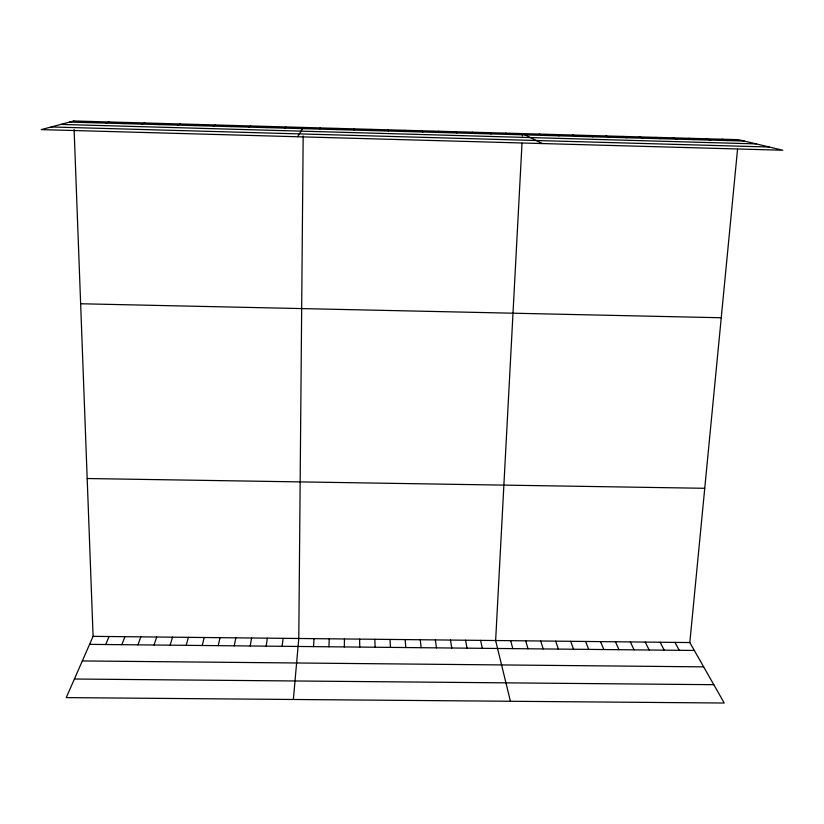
<?xml version="1.0" encoding="UTF-8"?>
<svg xmlns="http://www.w3.org/2000/svg" width="824" height="824" viewBox="0 0 824 824"><rect width="100%" height="100%" fill="white"/><g stroke="black" fill="none" stroke-linecap="round" stroke-linejoin="round"><path stroke-width="1.24" d="M303.181 135.95L298.782 638.487L293.365 699.483M344.36 646.933L344.453 638.961M328.941 646.778L329.239 638.806M522.014 143.242L495.636 640.536L510.427 701.265M522.395 136.012L522.529 133.601L542.295 143.551M313.522 646.613L314.016 638.651M74.109 129.564L93.102 636.355L66.25 697.609L724.234 703.026L689.822 642.545L737.552 149.237M282.138 646.304L283.065 638.332M266.193 646.14L267.326 638.167M250.228 645.975L251.578 638.003M336.995 129.605L337.212 128.379M234.243 645.82L235.808 637.838M218.247 645.656L220.018 637.673M202.22 645.491L204.218 637.508M186.183 645.336L188.387 637.343M170.135 645.171L172.556 637.179M154.057 645.007L156.694 637.014M137.969 644.852L140.822 636.849M319.774 129.121L320.237 127.905M121.859 644.687L124.929 636.694M105.74 644.523L109.025 636.519M297.67 136.743L303.253 127.432M284.743 128.132L285.732 126.937M266.935 127.638L268.191 126.443M249.106 127.133L250.62 125.948M231.256 126.628L233.037 125.454M213.375 126.124L215.425 124.96M195.484 125.629L197.801 124.455M177.562 125.124L180.147 123.96M159.619 124.62L162.472 123.466M141.656 124.115L144.777 122.972M123.672 123.61L127.061 122.467M105.657 123.106L109.324 121.973M87.622 122.591L91.567 121.468M74.407 679.017L713.8 684.692M93.102 636.355L689.822 642.545M89.589 644.358L694.323 650.455M82.328 660.941L703.644 666.853M87.179 478.528L704.747 488.292M80.639 303.757L721.247 317.755M69.576 122.086L744.226 141.048M60.801 124.414L756.164 143.891M51.17 126.968L769.256 147.012M721.989 139.215L727.489 140.574M705.468 138.751L710.731 140.101M688.936 138.278L693.952 139.627M672.384 137.814L677.153 139.163M655.811 137.351L660.343 138.69M639.218 136.887L643.503 138.216M622.604 136.413L626.642 137.742M605.98 135.95L609.77 137.268M589.325 135.476L592.878 136.794M572.659 135.012L575.955 136.321M555.963 134.539L559.022 135.836M539.256 134.065L542.068 135.363M505.782 133.127L508.089 134.405M489.013 132.654L491.073 133.931M472.224 132.18L474.037 133.457M455.414 131.706L456.98 132.973M438.584 131.232L439.903 132.489M421.744 130.758L422.794 132.015M404.872 130.285L405.676 131.531M674.98 642.39L679.285 650.311M660.117 642.236L664.226 650.157M645.244 642.081L649.158 650.002M630.35 641.927L634.068 649.848M387.991 129.811L388.537 131.047M615.446 641.772L618.968 649.703M600.531 641.618L603.848 649.549M585.586 641.463L588.717 649.394M570.641 641.309L573.566 649.24M555.664 641.154L558.404 649.085M540.688 641L543.222 648.931M525.681 640.845L528.019 648.787M510.674 640.691L512.806 648.632M371.078 129.337L371.377 130.563M480.588 640.372L482.328 648.323M465.529 640.217L467.064 648.169M450.45 640.063L451.779 648.014M435.35 639.908L436.483 647.86M420.24 639.754L421.167 647.705M405.12 639.589L405.841 647.551M389.968 639.434L390.494 647.396M374.817 639.28L375.136 647.242M354.155 128.863L354.196 130.089M359.635 639.125L359.748 647.087M73.789 120.974L41.2 129.615L782.8 150.236L738.479 139.678L73.789 120.974"/></g></svg>
